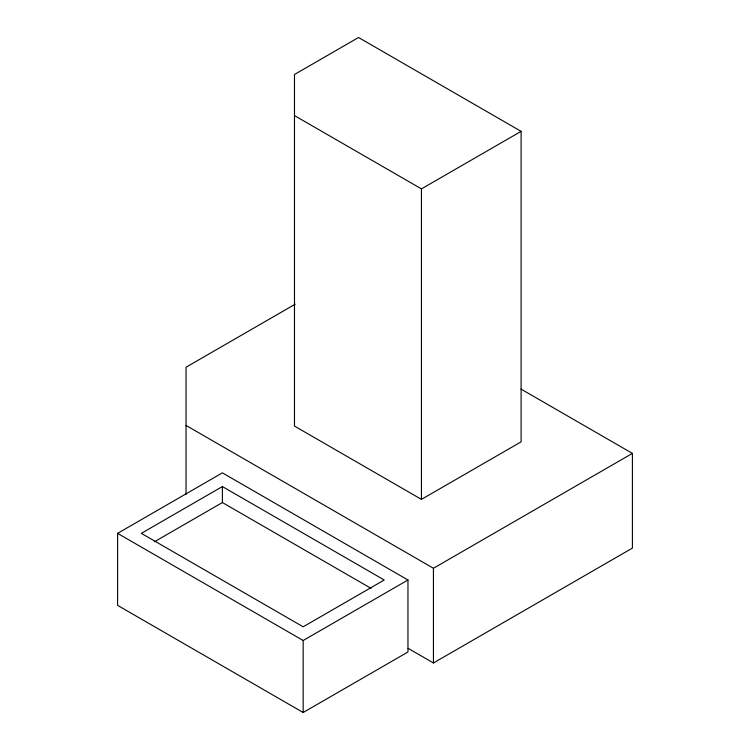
<?xml version="1.0" encoding="UTF-8"?>
<svg xmlns="http://www.w3.org/2000/svg" width="750" height="750" viewBox="0 0 750 750"><rect width="100%" height="100%" fill="white"/><g stroke="black" fill="none" stroke-linecap="round" stroke-linejoin="round"><path stroke-width="1.12" d="M294.478 115.584L421.444 188.887L521.1 131.353L521.1 441.844L421.444 499.378L294.478 426.075L294.478 74.484L358.538 37.5L521.1 131.353M295.172 304.209L186.037 367.209L186.037 494.419M117.6 533.362L222.394 472.856L407.963 579.994L407.963 651.994L303.169 712.5L117.6 605.363L117.6 533.362L303.169 640.5L407.963 579.994M222.394 486.562L141.328 533.362L303.169 626.803L384.234 579.994L222.394 486.562L222.394 502.537L371.091 588.384M154.5 541.734L222.394 502.537M186.037 425.428L433.444 568.266L632.4 453.394L632.4 548.109L433.444 662.972L408.094 648.337M520.969 389.062L632.4 453.394M433.444 568.266L433.444 662.972M421.444 188.887L421.444 499.378M303.169 640.5L303.169 712.5"/></g></svg>
